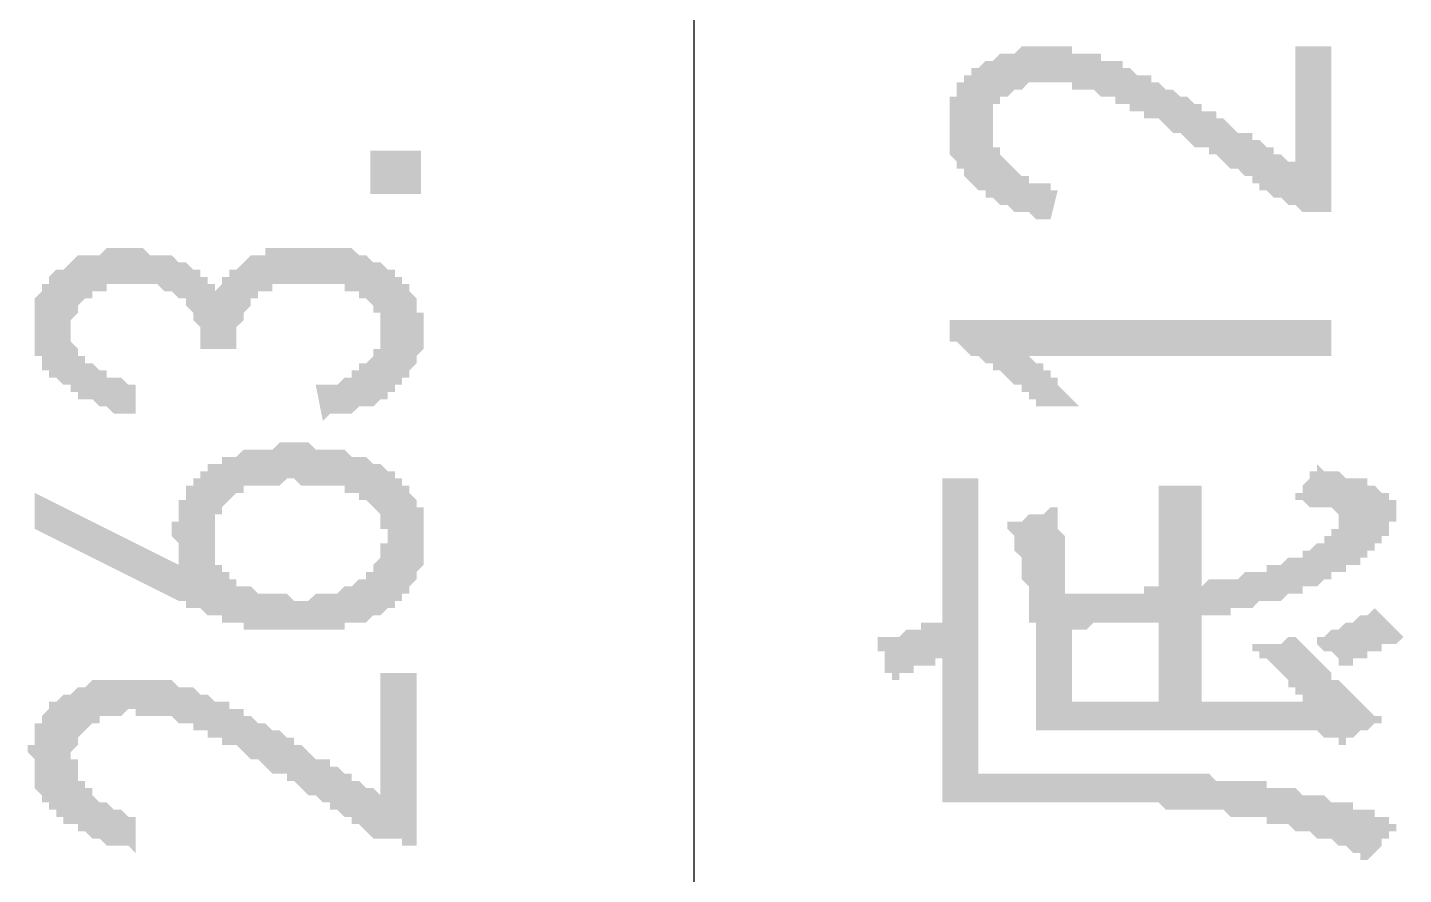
# Model space of a CAD drawing. Header units: millimetres. Extents: x 6156 to 7119, y 3162 to 3647.
# Drawn here: x 6690.2 to 6702.33, y 3502.96 to 3510.43 of the extents above; entities that cross this region are included whole.
import ezdxf

# ---------------------------------------------------------------- set-up
doc = ezdxf.new("R2010")
doc.units = ezdxf.units.MM
doc.layers.add('图层1', color=7, linetype='Continuous')

msp = doc.modelspace()

# ---------------------------------------------------------------- hatches: boundary and pattern name
at = {"layer": '图层1', "transparency": 33554559}
for points in [[(6701.632, 3508.798), (6701.568, 3508.798), (6701.568, 3508.798), (6701.505, 3508.798), (6701.441, 3508.798), (6701.441, 3508.798), (6701.378, 3508.861), (6701.314, 3508.861), (6701.314, 3508.861), (6701.251, 3508.925), (6701.187, 3508.925), (6701.187, 3508.925), (6701.124, 3508.988), (6701.124, 3508.988), (6701.06, 3508.988), (6701.06, 3509.052), (6701.06, 3509.052), (6700.997, 3509.052), (6700.997, 3509.115), (6700.933, 3509.115), (6700.933, 3509.115), (6700.87, 3509.179), (6700.87, 3509.179), (6700.806, 3509.179), (6700.743, 3509.242), (6700.743, 3509.242), (6700.679, 3509.306), (6700.616, 3509.306), (6700.616, 3509.369), (6700.552, 3509.369), (6700.489, 3509.369), (6700.425, 3509.433), (6700.425, 3509.433), (6700.362, 3509.496), (6700.298, 3509.496), (6700.235, 3509.56), (6700.235, 3509.56), (6700.171, 3509.623), (6700.108, 3509.623), (6700.044, 3509.623), (6700.044, 3509.687), (6699.981, 3509.687), (6699.917, 3509.687), (6699.917, 3509.75), (6699.854, 3509.75), (6699.79, 3509.75), (6699.79, 3509.814), (6699.727, 3509.814), (6699.727, 3509.814), (6699.663, 3509.814), (6699.663, 3509.814), (6699.6, 3509.877), (6699.6, 3509.877), (6699.536, 3509.877), (6699.473, 3509.877), (6699.409, 3509.877), (6699.409, 3509.941), (6699.346, 3509.941), (6699.282, 3509.941), (6699.219, 3509.941), (6699.219, 3509.941), (6699.155, 3509.941), (6699.155, 3509.941), (6699.092, 3509.941), (6699.028, 3509.941), (6698.965, 3509.877), (6698.965, 3509.877), (6698.901, 3509.877), (6698.838, 3509.814), (6698.838, 3509.814), (6698.774, 3509.814), (6698.774, 3509.814), (6698.774, 3509.75), (6698.711, 3509.75), (6698.711, 3509.687), (6698.711, 3509.623), (6698.711, 3509.623), (6698.711, 3509.56), (6698.711, 3509.56), (6698.711, 3509.496), (6698.711, 3509.496), (6698.711, 3509.433), (6698.711, 3509.433), (6698.711, 3509.369), (6698.774, 3509.369), (6698.774, 3509.306), (6698.774, 3509.306), (6698.838, 3509.242), (6698.838, 3509.242), (6698.901, 3509.179), (6698.901, 3509.179), (6698.965, 3509.115), (6698.965, 3509.115), (6699.028, 3509.115), (6699.028, 3509.052), (6699.092, 3509.052), (6699.155, 3509.052), (6699.219, 3509.052), (6699.219, 3508.988), (6699.282, 3508.988), (6699.219, 3508.734), (6699.155, 3508.734), (6699.092, 3508.734), (6699.028, 3508.798), (6698.965, 3508.798), (6698.965, 3508.798), (6698.901, 3508.798), (6698.838, 3508.861), (6698.838, 3508.861), (6698.774, 3508.861), (6698.711, 3508.925), (6698.711, 3508.925), (6698.647, 3508.925), (6698.647, 3508.988), (6698.584, 3508.988), (6698.584, 3508.988), (6698.52, 3509.052), (6698.52, 3509.052), (6698.52, 3509.052), (6698.457, 3509.115), (6698.457, 3509.115), (6698.457, 3509.179), (6698.393, 3509.179), (6698.393, 3509.242), (6698.393, 3509.242), (6698.33, 3509.306), (6698.33, 3509.306), (6698.33, 3509.369), (6698.33, 3509.369), (6698.33, 3509.433), (6698.33, 3509.433), (6698.33, 3509.496), (6698.33, 3509.56), (6698.33, 3509.56), (6698.33, 3509.623), (6698.33, 3509.623), (6698.33, 3509.687), (6698.33, 3509.75), (6698.33, 3509.75), (6698.33, 3509.75), (6698.33, 3509.814), (6698.393, 3509.814), (6698.393, 3509.877), (6698.393, 3509.877), (6698.393, 3509.941), (6698.457, 3509.941), (6698.457, 3510.004), (6698.457, 3510.004), (6698.52, 3510.004), (6698.52, 3510.068), (6698.584, 3510.068), (6698.647, 3510.131), (6698.647, 3510.131), (6698.711, 3510.131), (6698.774, 3510.195), (6698.774, 3510.195), (6698.838, 3510.195), (6698.901, 3510.195), (6698.901, 3510.195), (6698.965, 3510.258), (6699.028, 3510.258), (6699.092, 3510.258), (6699.092, 3510.258), (6699.155, 3510.258), (6699.219, 3510.258), (6699.282, 3510.258), (6699.282, 3510.258), (6699.346, 3510.258), (6699.409, 3510.258), (6699.409, 3510.195), (6699.473, 3510.195), (6699.536, 3510.195), (6699.536, 3510.195), (6699.6, 3510.195), (6699.663, 3510.195), (6699.663, 3510.131), (6699.727, 3510.131), (6699.79, 3510.131), (6699.854, 3510.131), (6699.854, 3510.068), (6699.917, 3510.068), (6699.981, 3510.004), (6700.044, 3510.004), (6700.044, 3510.004), (6700.044, 3510.004), (6700.108, 3510.004), (6700.108, 3509.941), (6700.108, 3509.941), (6700.171, 3509.941), (6700.171, 3509.941), (6700.235, 3509.877), (6700.235, 3509.877), (6700.298, 3509.877), (6700.298, 3509.877), (6700.362, 3509.814), (6700.425, 3509.814), (6700.425, 3509.814), (6700.489, 3509.75), (6700.489, 3509.75), (6700.552, 3509.75), (6700.552, 3509.687), (6700.616, 3509.687), (6700.679, 3509.687), (6700.679, 3509.623), (6700.743, 3509.623), (6700.806, 3509.56), (6700.806, 3509.56), (6700.87, 3509.496), (6700.933, 3509.496), (6700.997, 3509.496), (6700.997, 3509.433), (6701.06, 3509.433), (6701.124, 3509.369), (6701.187, 3509.369), (6701.187, 3509.306), (6701.251, 3509.306), (6701.314, 3509.242), (6701.378, 3509.242), (6701.378, 3509.179), (6701.378, 3510.258), (6701.695, 3510.258), (6701.695, 3508.798)], [(6692.805, 3506.956), (6692.742, 3507.274), (6692.805, 3507.274), (6692.869, 3507.274), (6692.869, 3507.274), (6692.932, 3507.274), (6692.996, 3507.337), (6692.996, 3507.337), (6693.059, 3507.337), (6693.059, 3507.401), (6693.123, 3507.401), (6693.123, 3507.464), (6693.186, 3507.464), (6693.186, 3507.464), (6693.25, 3507.528), (6693.25, 3507.528), (6693.25, 3507.591), (6693.313, 3507.591), (6693.313, 3507.655), (6693.313, 3507.718), (6693.313, 3507.718), (6693.313, 3507.782), (6693.313, 3507.782), (6693.313, 3507.782), (6693.313, 3507.845), (6693.313, 3507.909), (6693.25, 3507.909), (6693.25, 3507.972), (6693.25, 3507.972), (6693.186, 3508.036), (6693.186, 3508.036), (6693.123, 3508.036), (6693.123, 3508.099), (6693.123, 3508.099), (6693.059, 3508.099), (6692.996, 3508.099), (6692.996, 3508.163), (6692.932, 3508.163), (6692.869, 3508.163), (6692.805, 3508.163), (6692.805, 3508.163), (6692.742, 3508.163), (6692.678, 3508.163), (6692.615, 3508.163), (6692.615, 3508.163), (6692.551, 3508.163), (6692.488, 3508.163), (6692.488, 3508.163), (6692.424, 3508.163), (6692.361, 3508.163), (6692.361, 3508.099), (6692.297, 3508.099), (6692.234, 3508.099), (6692.234, 3508.036), (6692.234, 3508.036), (6692.17, 3508.036), (6692.17, 3507.972), (6692.17, 3507.972), (6692.107, 3507.909), (6692.107, 3507.909), (6692.107, 3507.845), (6692.107, 3507.845), (6692.043, 3507.782), (6692.043, 3507.782), (6692.043, 3507.718), (6692.043, 3507.655), (6692.043, 3507.655), (6692.043, 3507.591), (6691.726, 3507.591), (6691.726, 3507.655), (6691.726, 3507.655), (6691.726, 3507.718), (6691.726, 3507.782), (6691.726, 3507.782), (6691.662, 3507.845), (6691.662, 3507.845), (6691.662, 3507.909), (6691.662, 3507.909), (6691.599, 3507.972), (6691.599, 3507.972), (6691.599, 3508.036), (6691.535, 3508.036), (6691.535, 3508.036), (6691.535, 3508.036), (6691.472, 3508.099), (6691.408, 3508.099), (6691.408, 3508.099), (6691.345, 3508.163), (6691.281, 3508.163), (6691.281, 3508.163), (6691.218, 3508.163), (6691.154, 3508.163), (6691.091, 3508.163), (6691.091, 3508.163), (6691.027, 3508.163), (6690.964, 3508.163), (6690.9, 3508.163), (6690.9, 3508.099), (6690.837, 3508.099), (6690.773, 3508.099), (6690.773, 3508.036), (6690.71, 3508.036), (6690.71, 3508.036), (6690.646, 3507.972), (6690.646, 3507.972), (6690.646, 3507.909), (6690.646, 3507.909), (6690.583, 3507.845), (6690.583, 3507.845), (6690.583, 3507.782), (6690.583, 3507.782), (6690.583, 3507.718), (6690.583, 3507.655), (6690.583, 3507.655), (6690.646, 3507.591), (6690.646, 3507.591), (6690.646, 3507.591), (6690.646, 3507.528), (6690.71, 3507.528), (6690.71, 3507.464), (6690.71, 3507.464), (6690.773, 3507.464), (6690.837, 3507.401), (6690.837, 3507.401), (6690.9, 3507.401), (6690.9, 3507.337), (6690.964, 3507.337), (6691.027, 3507.337), (6691.091, 3507.274), (6691.154, 3507.274), (6691.154, 3507.274), (6691.154, 3507.02), (6691.091, 3507.02), (6691.027, 3507.02), (6690.964, 3507.02), (6690.9, 3507.083), (6690.9, 3507.083), (6690.837, 3507.083), (6690.773, 3507.147), (6690.773, 3507.147), (6690.71, 3507.147), (6690.646, 3507.147), (6690.646, 3507.21), (6690.583, 3507.21), (6690.583, 3507.274), (6690.519, 3507.274), (6690.519, 3507.274), (6690.456, 3507.337), (6690.456, 3507.337), (6690.392, 3507.337), (6690.392, 3507.401), (6690.329, 3507.401), (6690.329, 3507.464), (6690.329, 3507.464), (6690.329, 3507.528), (6690.265, 3507.528), (6690.265, 3507.591), (6690.265, 3507.655), (6690.265, 3507.655), (6690.265, 3507.718), (6690.265, 3507.782), (6690.265, 3507.782), (6690.265, 3507.845), (6690.265, 3507.845), (6690.265, 3507.909), (6690.265, 3507.972), (6690.265, 3507.972), (6690.265, 3508.036), (6690.265, 3508.036), (6690.329, 3508.099), (6690.329, 3508.099), (6690.329, 3508.163), (6690.392, 3508.163), (6690.392, 3508.226), (6690.392, 3508.226), (6690.456, 3508.29), (6690.456, 3508.29), (6690.519, 3508.29), (6690.583, 3508.353), (6690.583, 3508.353), (6690.646, 3508.417), (6690.71, 3508.417), (6690.71, 3508.417), (6690.71, 3508.417), (6690.773, 3508.417), (6690.837, 3508.417), (6690.9, 3508.48), (6690.9, 3508.48), (6690.964, 3508.48), (6691.027, 3508.48), (6691.091, 3508.48), (6691.091, 3508.48), (6691.154, 3508.48), (6691.218, 3508.48), (6691.281, 3508.417), (6691.345, 3508.417), (6691.345, 3508.417), (6691.345, 3508.417), (6691.408, 3508.417), (6691.472, 3508.417), (6691.472, 3508.417), (6691.535, 3508.353), (6691.535, 3508.353), (6691.599, 3508.353), (6691.662, 3508.29), (6691.662, 3508.29), (6691.726, 3508.29), (6691.726, 3508.226), (6691.789, 3508.226), (6691.789, 3508.163), (6691.853, 3508.163), (6691.853, 3508.099), (6691.916, 3508.163), (6691.916, 3508.163), (6691.916, 3508.226), (6691.98, 3508.226), (6691.98, 3508.29), (6692.043, 3508.29), (6692.043, 3508.29), (6692.107, 3508.353), (6692.107, 3508.353), (6692.17, 3508.417), (6692.234, 3508.417), (6692.234, 3508.417), (6692.297, 3508.417), (6692.297, 3508.48), (6692.361, 3508.48), (6692.361, 3508.48), (6692.424, 3508.48), (6692.488, 3508.48), (6692.551, 3508.48), (6692.551, 3508.48), (6692.615, 3508.48), (6692.678, 3508.48), (6692.742, 3508.48), (6692.805, 3508.48), (6692.869, 3508.48), (6692.869, 3508.48), (6692.932, 3508.48), (6692.996, 3508.48), (6693.059, 3508.48), (6693.059, 3508.48), (6693.123, 3508.417), (6693.186, 3508.417), (6693.186, 3508.417), (6693.25, 3508.353), (6693.313, 3508.353), (6693.313, 3508.353), (6693.377, 3508.29), (6693.377, 3508.29), (6693.44, 3508.29), (6693.44, 3508.226), (6693.44, 3508.226), (6693.504, 3508.226), (6693.504, 3508.163), (6693.567, 3508.163), (6693.567, 3508.099), (6693.567, 3508.099), (6693.631, 3508.036), (6693.631, 3508.036), (6693.631, 3507.972), (6693.631, 3507.909), (6693.694, 3507.909), (6693.694, 3507.845), (6693.694, 3507.845), (6693.694, 3507.782), (6693.694, 3507.782), (6693.694, 3507.718), (6693.694, 3507.718), (6693.694, 3507.655), (6693.694, 3507.591), (6693.694, 3507.591), (6693.631, 3507.528), (6693.631, 3507.528), (6693.631, 3507.464), (6693.631, 3507.464), (6693.567, 3507.401), (6693.567, 3507.401), (6693.567, 3507.337), (6693.504, 3507.337), (6693.504, 3507.274), (6693.44, 3507.274), (6693.44, 3507.274), (6693.44, 3507.21), (6693.377, 3507.21), (6693.377, 3507.147), (6693.313, 3507.147), (6693.313, 3507.147), (6693.25, 3507.083), (6693.186, 3507.083), (6693.186, 3507.083), (6693.123, 3507.083), (6693.059, 3507.02), (6692.996, 3507.02), (6692.996, 3507.02), (6692.932, 3507.02), (6692.869, 3507.02), (6692.805, 3506.956), (6692.805, 3506.956)], [(6699.028, 3507.528), (6699.028, 3507.528), (6699.092, 3507.464), (6699.092, 3507.464), (6699.155, 3507.464), (6699.155, 3507.401), (6699.219, 3507.401), (6699.219, 3507.337), (6699.282, 3507.337), (6699.282, 3507.274), (6699.282, 3507.274), (6699.346, 3507.21), (6699.346, 3507.21), (6699.409, 3507.147), (6699.409, 3507.147), (6699.473, 3507.083), (6699.473, 3507.083), (6699.473, 3507.083), (6699.155, 3507.083), (6699.092, 3507.083), (6699.092, 3507.147), (6699.028, 3507.147), (6699.028, 3507.21), (6698.965, 3507.21), (6698.965, 3507.274), (6698.901, 3507.274), (6698.901, 3507.274), (6698.838, 3507.337), (6698.838, 3507.337), (6698.774, 3507.401), (6698.711, 3507.401), (6698.711, 3507.464), (6698.647, 3507.464), (6698.647, 3507.464), (6698.584, 3507.528), (6698.584, 3507.528), (6698.52, 3507.528), (6698.457, 3507.591), (6698.457, 3507.591), (6698.393, 3507.655), (6698.393, 3507.655), (6698.33, 3507.655), (6698.33, 3507.845), (6701.695, 3507.845), (6701.695, 3507.528)], [(6693.567, 3503.21), (6693.504, 3503.21), (6693.504, 3503.273), (6693.44, 3503.273), (6693.377, 3503.273), (6693.313, 3503.273), (6693.313, 3503.273), (6693.25, 3503.273), (6693.186, 3503.337), (6693.186, 3503.337), (6693.123, 3503.4), (6693.123, 3503.4), (6693.059, 3503.4), (6693.059, 3503.464), (6692.996, 3503.464), (6692.996, 3503.464), (6692.932, 3503.527), (6692.932, 3503.527), (6692.869, 3503.527), (6692.869, 3503.591), (6692.805, 3503.591), (6692.805, 3503.591), (6692.742, 3503.654), (6692.742, 3503.654), (6692.678, 3503.654), (6692.615, 3503.718), (6692.615, 3503.718), (6692.551, 3503.781), (6692.488, 3503.781), (6692.488, 3503.845), (6692.424, 3503.845), (6692.361, 3503.845), (6692.297, 3503.908), (6692.297, 3503.908), (6692.234, 3503.972), (6692.17, 3503.972), (6692.107, 3504.035), (6692.107, 3504.035), (6692.043, 3504.099), (6691.98, 3504.099), (6691.916, 3504.099), (6691.916, 3504.162), (6691.853, 3504.162), (6691.789, 3504.162), (6691.789, 3504.226), (6691.726, 3504.226), (6691.726, 3504.226), (6691.662, 3504.226), (6691.662, 3504.289), (6691.599, 3504.289), (6691.535, 3504.289), (6691.535, 3504.289), (6691.535, 3504.289), (6691.472, 3504.353), (6691.408, 3504.353), (6691.345, 3504.353), (6691.281, 3504.353), (6691.281, 3504.353), (6691.218, 3504.353), (6691.154, 3504.353), (6691.154, 3504.416), (6691.091, 3504.416), (6691.027, 3504.353), (6691.027, 3504.353), (6690.964, 3504.353), (6690.9, 3504.353), (6690.837, 3504.353), (6690.837, 3504.289), (6690.773, 3504.289), (6690.773, 3504.289), (6690.71, 3504.226), (6690.71, 3504.226), (6690.71, 3504.226), (6690.646, 3504.162), (6690.646, 3504.162), (6690.646, 3504.099), (6690.646, 3504.099), (6690.583, 3504.035), (6690.583, 3503.972), (6690.646, 3503.972), (6690.646, 3503.908), (6690.646, 3503.908), (6690.646, 3503.845), (6690.646, 3503.845), (6690.646, 3503.781), (6690.71, 3503.781), (6690.71, 3503.718), (6690.773, 3503.718), (6690.773, 3503.654), (6690.773, 3503.654), (6690.837, 3503.591), (6690.837, 3503.591), (6690.9, 3503.591), (6690.964, 3503.527), (6690.964, 3503.527), (6691.027, 3503.527), (6691.091, 3503.464), (6691.091, 3503.464), (6691.154, 3503.464), (6691.154, 3503.464), (6691.154, 3503.146), (6691.091, 3503.21), (6691.027, 3503.21), (6690.964, 3503.21), (6690.9, 3503.21), (6690.837, 3503.273), (6690.837, 3503.273), (6690.773, 3503.273), (6690.71, 3503.337), (6690.71, 3503.337), (6690.646, 3503.337), (6690.646, 3503.4), (6690.583, 3503.4), (6690.519, 3503.4), (6690.519, 3503.464), (6690.456, 3503.464), (6690.456, 3503.464), (6690.456, 3503.464), (6690.456, 3503.527), (6690.392, 3503.527), (6690.392, 3503.591), (6690.329, 3503.591), (6690.329, 3503.654), (6690.329, 3503.654), (6690.265, 3503.718), (6690.265, 3503.718), (6690.265, 3503.781), (6690.265, 3503.781), (6690.265, 3503.845), (6690.265, 3503.908), (6690.265, 3503.908), (6690.265, 3503.972), (6690.265, 3503.972), (6690.202, 3504.035), (6690.202, 3504.099), (6690.265, 3504.099), (6690.265, 3504.162), (6690.265, 3504.162), (6690.265, 3504.162), (6690.265, 3504.226), (6690.265, 3504.226), (6690.265, 3504.289), (6690.329, 3504.289), (6690.329, 3504.353), (6690.329, 3504.353), (6690.392, 3504.416), (6690.392, 3504.416), (6690.392, 3504.48), (6690.456, 3504.48), (6690.456, 3504.48), (6690.519, 3504.543), (6690.519, 3504.543), (6690.583, 3504.543), (6690.646, 3504.607), (6690.646, 3504.607), (6690.71, 3504.607), (6690.773, 3504.67), (6690.773, 3504.67), (6690.837, 3504.67), (6690.9, 3504.67), (6690.964, 3504.67), (6690.964, 3504.67), (6691.027, 3504.67), (6691.091, 3504.67), (6691.154, 3504.67), (6691.218, 3504.67), (6691.218, 3504.67), (6691.281, 3504.67), (6691.281, 3504.67), (6691.345, 3504.67), (6691.408, 3504.67), (6691.408, 3504.67), (6691.472, 3504.67), (6691.535, 3504.607), (6691.535, 3504.607), (6691.599, 3504.607), (6691.662, 3504.607), (6691.726, 3504.543), (6691.726, 3504.543), (6691.789, 3504.543), (6691.853, 3504.48), (6691.916, 3504.48), (6691.98, 3504.48), (6691.98, 3504.48), (6691.98, 3504.416), (6691.98, 3504.416), (6692.043, 3504.416), (6692.043, 3504.416), (6692.107, 3504.416), (6692.107, 3504.353), (6692.17, 3504.353), (6692.17, 3504.353), (6692.234, 3504.289), (6692.234, 3504.289), (6692.297, 3504.289), (6692.297, 3504.289), (6692.361, 3504.226), (6692.361, 3504.226), (6692.424, 3504.226), (6692.488, 3504.162), (6692.488, 3504.162), (6692.551, 3504.162), (6692.551, 3504.099), (6692.615, 3504.099), (6692.678, 3504.035), (6692.678, 3504.035), (6692.742, 3503.972), (6692.805, 3503.972), (6692.869, 3503.972), (6692.869, 3503.908), (6692.932, 3503.908), (6692.996, 3503.845), (6693.059, 3503.845), (6693.059, 3503.781), (6693.123, 3503.781), (6693.186, 3503.718), (6693.25, 3503.718), (6693.313, 3503.654), (6693.313, 3503.654), (6693.313, 3504.734), (6693.631, 3504.734), (6693.631, 3503.21)]]:
    msp.add_hatch(color=256, dxfattribs=at).paths.add_polyline_path(points)
h = msp.add_hatch(color=256, dxfattribs=at)
h.paths.add_polyline_path([(6692.488, 3505.115), (6692.424, 3505.115), (6692.361, 3505.115), (6692.297, 3505.115), (6692.297, 3505.115), (6692.234, 3505.115), (6692.17, 3505.115), (6692.107, 3505.115), (6692.107, 3505.178), (6692.043, 3505.178), (6692.043, 3505.178), (6691.98, 3505.178), (6691.916, 3505.178), (6691.916, 3505.242), (6691.853, 3505.242), (6691.789, 3505.242), (6691.789, 3505.242), (6691.726, 3505.305), (6691.662, 3505.305), (6691.599, 3505.305), (6691.599, 3505.369), (6691.535, 3505.369), (6691.535, 3505.369), (6690.265, 3506.004), (6690.265, 3506.321), (6691.535, 3505.686), (6691.535, 3505.75), (6691.535, 3505.813), (6691.535, 3505.813), (6691.535, 3505.877), (6691.535, 3505.877), (6691.472, 3505.94), (6691.472, 3506.004), (6691.472, 3506.004), (6691.472, 3506.067), (6691.535, 3506.067), (6691.535, 3506.131), (6691.535, 3506.131), (6691.535, 3506.194), (6691.535, 3506.194), (6691.535, 3506.258), (6691.599, 3506.258), (6691.599, 3506.321), (6691.599, 3506.321), (6691.599, 3506.385), (6691.662, 3506.385), (6691.662, 3506.448), (6691.726, 3506.448), (6691.726, 3506.512), (6691.789, 3506.512), (6691.789, 3506.575), (6691.853, 3506.575), (6691.916, 3506.575), (6691.916, 3506.639), (6691.98, 3506.639), (6691.98, 3506.639), (6692.043, 3506.639), (6692.107, 3506.702), (6692.107, 3506.702), (6692.17, 3506.702), (6692.234, 3506.702), (6692.297, 3506.702), (6692.297, 3506.702), (6692.361, 3506.702), (6692.424, 3506.766), (6692.488, 3506.766), (6692.488, 3506.766), (6692.551, 3506.766), (6692.615, 3506.766), (6692.615, 3506.766), (6692.678, 3506.766), (6692.742, 3506.702), (6692.805, 3506.702), (6692.805, 3506.702), (6692.869, 3506.702), (6692.932, 3506.702), (6692.996, 3506.702), (6692.996, 3506.702), (6693.059, 3506.639), (6693.123, 3506.639), (6693.123, 3506.639), (6693.186, 3506.639), (6693.25, 3506.575), (6693.25, 3506.575), (6693.313, 3506.575), (6693.377, 3506.512), (6693.377, 3506.512), (6693.44, 3506.512), (6693.44, 3506.448), (6693.44, 3506.448), (6693.504, 3506.448), (6693.504, 3506.385), (6693.567, 3506.385), (6693.567, 3506.321), (6693.567, 3506.321), (6693.631, 3506.258), (6693.631, 3506.258), (6693.631, 3506.194), (6693.694, 3506.194), (6693.694, 3506.131), (6693.694, 3506.067), (6693.694, 3506.067), (6693.694, 3506.004), (6693.694, 3506.004), (6693.694, 3505.94), (6693.694, 3505.877), (6693.694, 3505.877), (6693.694, 3505.813), (6693.694, 3505.75), (6693.694, 3505.75), (6693.694, 3505.686), (6693.694, 3505.686), (6693.631, 3505.623), (6693.631, 3505.623), (6693.631, 3505.559), (6693.631, 3505.559), (6693.567, 3505.496), (6693.567, 3505.496), (6693.567, 3505.432), (6693.504, 3505.432), (6693.504, 3505.369), (6693.44, 3505.369), (6693.44, 3505.305), (6693.377, 3505.305), (6693.377, 3505.305), (6693.313, 3505.242), (6693.313, 3505.242), (6693.25, 3505.242), (6693.186, 3505.178), (6693.186, 3505.178), (6693.123, 3505.178), (6693.059, 3505.178), (6692.996, 3505.178), (6692.996, 3505.115), (6692.932, 3505.115), (6692.869, 3505.115), (6692.805, 3505.115), (6692.805, 3505.115), (6692.742, 3505.115), (6692.678, 3505.115), (6692.615, 3505.115), (6692.615, 3505.115), (6692.551, 3505.115), (6692.488, 3505.115), (6692.488, 3505.115)], flags=0)
h.paths.add_polyline_path([(6693.123, 3505.559), (6693.186, 3505.559), (6693.186, 3505.623), (6693.25, 3505.623), (6693.25, 3505.686), (6693.25, 3505.686), (6693.313, 3505.75), (6693.313, 3505.75), (6693.313, 3505.813), (6693.313, 3505.813), (6693.313, 3505.877), (6693.377, 3505.877), (6693.377, 3505.94), (6693.377, 3506.004), (6693.313, 3506.004), (6693.313, 3506.067), (6693.313, 3506.067), (6693.313, 3506.131), (6693.313, 3506.131), (6693.25, 3506.194), (6693.25, 3506.194), (6693.186, 3506.258), (6693.186, 3506.258), (6693.123, 3506.258), (6693.123, 3506.321), (6693.059, 3506.321), (6693.059, 3506.321), (6692.996, 3506.321), (6692.996, 3506.385), (6692.932, 3506.385), (6692.869, 3506.385), (6692.805, 3506.385), (6692.805, 3506.385), (6692.742, 3506.385), (6692.678, 3506.385), (6692.615, 3506.385), (6692.551, 3506.448), (6692.551, 3506.448), (6692.488, 3506.448), (6692.424, 3506.385), (6692.361, 3506.385), (6692.297, 3506.385), (6692.234, 3506.385), (6692.234, 3506.385), (6692.17, 3506.385), (6692.107, 3506.385), (6692.107, 3506.321), (6692.043, 3506.321), (6692.043, 3506.321), (6691.98, 3506.258), (6691.98, 3506.258), (6691.98, 3506.258), (6691.916, 3506.194), (6691.916, 3506.194), (6691.916, 3506.131), (6691.853, 3506.131), (6691.853, 3506.067), (6691.853, 3506.067), (6691.853, 3506.004), (6691.853, 3505.94), (6691.853, 3505.94), (6691.853, 3505.877), (6691.853, 3505.877), (6691.853, 3505.813), (6691.853, 3505.813), (6691.853, 3505.75), (6691.853, 3505.686), (6691.916, 3505.686), (6691.916, 3505.623), (6691.916, 3505.623), (6691.98, 3505.623), (6691.98, 3505.559), (6692.043, 3505.559), (6692.043, 3505.496), (6692.107, 3505.496), (6692.107, 3505.496), (6692.17, 3505.496), (6692.234, 3505.432), (6692.297, 3505.432), (6692.297, 3505.432), (6692.361, 3505.432), (6692.424, 3505.432), (6692.488, 3505.432), (6692.488, 3505.432), (6692.551, 3505.369), (6692.615, 3505.369), (6692.678, 3505.369), (6692.678, 3505.369), (6692.742, 3505.432), (6692.742, 3505.432), (6692.805, 3505.432), (6692.869, 3505.432), (6692.932, 3505.432), (6692.932, 3505.432), (6692.996, 3505.496), (6693.059, 3505.496), (6693.059, 3505.496), (6693.123, 3505.559), (6693.123, 3505.559)], flags=0)
h = msp.add_hatch(color=256, dxfattribs=at)
h.paths.add_polyline_path([(6700.997, 3504.988), (6701.06, 3504.988), (6701.124, 3504.988), (6701.124, 3504.988), (6701.187, 3504.988), (6701.251, 3504.988), (6701.314, 3505.051), (6701.314, 3505.051), (6701.378, 3505.051), (6701.378, 3505.051), (6701.441, 3504.988), (6701.441, 3504.988), (6701.504, 3504.924), (6701.504, 3504.924), (6701.568, 3504.861), (6701.568, 3504.861), (6701.631, 3504.797), (6701.631, 3504.797), (6701.695, 3504.734), (6701.695, 3504.734), (6701.695, 3504.67), (6701.758, 3504.67), (6701.758, 3504.67), (6701.822, 3504.607), (6701.822, 3504.607), (6701.885, 3504.543), (6701.885, 3504.543), (6701.949, 3504.48), (6701.949, 3504.48), (6702.012, 3504.416), (6702.012, 3504.416), (6702.076, 3504.353), (6702.076, 3504.353), (6702.139, 3504.353), (6702.139, 3504.289), (6702.139, 3504.289), (6702.076, 3504.289), (6702.012, 3504.226), (6702.012, 3504.226), (6701.949, 3504.226), (6701.885, 3504.162), (6701.885, 3504.162), (6701.822, 3504.162), (6701.822, 3504.099), (6701.758, 3504.099), (6701.758, 3504.099), (6701.758, 3504.162), (6701.695, 3504.162), (6701.631, 3504.162), (6701.631, 3504.162), (6701.568, 3504.226), (6701.504, 3504.226), (6701.504, 3504.226), (6701.441, 3504.226), (6701.378, 3504.226), (6701.378, 3504.226), (6699.917, 3504.226), (6699.854, 3504.226), (6699.79, 3504.226), (6699.727, 3504.226), (6699.663, 3504.226), (6699.663, 3504.226), (6699.6, 3504.226), (6699.536, 3504.226), (6699.473, 3504.226), (6699.409, 3504.226), (6699.409, 3504.226), (6699.346, 3504.226), (6699.282, 3504.226), (6699.219, 3504.226), (6699.219, 3504.226), (6699.155, 3504.226), (6699.092, 3504.226), (6699.092, 3504.226), (6699.092, 3504.289), (6699.092, 3504.289), (6699.092, 3504.353), (6699.092, 3504.353), (6699.092, 3504.416), (6699.092, 3504.416), (6699.092, 3504.48), (6699.092, 3504.48), (6699.092, 3504.543), (6699.092, 3504.607), (6699.092, 3504.607), (6699.092, 3504.67), (6699.092, 3504.67), (6699.092, 3504.734), (6699.092, 3504.797), (6699.092, 3504.797), (6699.092, 3504.861), (6699.092, 3504.861), (6699.092, 3504.924), (6699.092, 3504.988), (6699.092, 3504.988), (6699.092, 3505.051), (6699.092, 3505.115), (6699.092, 3505.115), (6699.092, 3505.178), (6699.028, 3505.178), (6699.028, 3505.242), (6699.028, 3505.305), (6699.028, 3505.305), (6699.028, 3505.369), (6699.028, 3505.432), (6699.028, 3505.432), (6699.028, 3505.496), (6699.028, 3505.496), (6698.965, 3505.559), (6698.965, 3505.623), (6698.965, 3505.623), (6698.965, 3505.686), (6698.965, 3505.686), (6698.965, 3505.75), (6698.965, 3505.75), (6698.901, 3505.813), (6698.901, 3505.813), (6698.901, 3505.877), (6698.901, 3505.94), (6698.901, 3505.94), (6698.838, 3506.004), (6698.838, 3506.004), (6698.838, 3506.067), (6698.838, 3506.067), (6698.901, 3506.067), (6698.901, 3506.067), (6698.965, 3506.067), (6699.028, 3506.131), (6699.092, 3506.131), (6699.092, 3506.131), (6699.155, 3506.131), (6699.219, 3506.194), (6699.219, 3506.194), (6699.282, 3506.194), (6699.282, 3506.258), (6699.282, 3506.194), (6699.282, 3506.194), (6699.282, 3506.194), (6699.282, 3506.131), (6699.282, 3506.131), (6699.282, 3506.131), (6699.282, 3506.067), (6699.282, 3506.067), (6699.282, 3506.004), (6699.346, 3505.94), (6699.346, 3505.94), (6699.346, 3505.877), (6699.346, 3505.877), (6699.346, 3505.813), (6699.346, 3505.75), (6699.346, 3505.75), (6699.346, 3505.686), (6699.346, 3505.623), (6699.346, 3505.559), (6699.346, 3505.496), (6699.346, 3505.496), (6699.346, 3505.432), (6699.409, 3505.432), (6699.473, 3505.432), (6699.536, 3505.432), (6699.6, 3505.432), (6699.6, 3505.432), (6699.663, 3505.432), (6699.727, 3505.432), (6699.79, 3505.432), (6699.854, 3505.432), (6699.854, 3505.432), (6699.917, 3505.432), (6699.981, 3505.432), (6700.044, 3505.432), (6700.044, 3505.496), (6700.108, 3505.496), (6700.171, 3505.496), (6700.171, 3505.496), (6700.171, 3505.877), (6700.171, 3505.94), (6700.171, 3505.94), (6700.171, 3506.004), (6700.171, 3506.067), (6700.171, 3506.067), (6700.171, 3506.131), (6700.171, 3506.194), (6700.171, 3506.194), (6700.171, 3506.258), (6700.171, 3506.258), (6700.171, 3506.321), (6700.171, 3506.321), (6700.171, 3506.385), (6700.171, 3506.385), (6700.552, 3506.385), (6700.552, 3506.385), (6700.552, 3506.321), (6700.552, 3506.258), (6700.552, 3506.258), (6700.552, 3506.194), (6700.552, 3506.194), (6700.552, 3506.131), (6700.552, 3506.131), (6700.552, 3506.067), (6700.552, 3506.004), (6700.552, 3506.004), (6700.552, 3505.94), (6700.552, 3505.877), (6700.552, 3505.496), (6700.552, 3505.496), (6700.616, 3505.559), (6700.679, 3505.559), (6700.743, 3505.559), (6700.806, 3505.559), (6700.87, 3505.559), (6700.87, 3505.559), (6700.933, 3505.623), (6700.997, 3505.623), (6700.997, 3505.623), (6701.06, 3505.623), (6701.124, 3505.623), (6701.124, 3505.686), (6701.187, 3505.686), (6701.251, 3505.686), (6701.251, 3505.686), (6701.314, 3505.75), (6701.378, 3505.75), (6701.441, 3505.75), (6701.441, 3505.813), (6701.504, 3505.813), (6701.568, 3505.877), (6701.568, 3505.877), (6701.631, 3505.877), (6701.631, 3505.94), (6701.695, 3505.94), (6701.695, 3505.94), (6701.695, 3506.004), (6701.758, 3506.004), (6701.758, 3506.067), (6701.758, 3506.067), (6701.758, 3506.131), (6701.758, 3506.131), (6701.758, 3506.131), (6701.695, 3506.194), (6701.695, 3506.194), (6701.631, 3506.194), (6701.568, 3506.194), (6701.568, 3506.194), (6701.504, 3506.194), (6701.441, 3506.258), (6701.378, 3506.258), (6701.314, 3506.258), (6701.314, 3506.258), (6701.378, 3506.258), (6701.378, 3506.321), (6701.441, 3506.321), (6701.441, 3506.385), (6701.441, 3506.385), (6701.504, 3506.448), (6701.504, 3506.448), (6701.504, 3506.512), (6701.568, 3506.512), (6701.568, 3506.575), (6701.631, 3506.512), (6701.695, 3506.512), (6701.758, 3506.512), (6701.822, 3506.448), (6701.885, 3506.448), (6701.949, 3506.448), (6702.012, 3506.448), (6702.012, 3506.385), (6702.076, 3506.385), (6702.076, 3506.385), (6702.139, 3506.321), (6702.139, 3506.321), (6702.203, 3506.321), (6702.203, 3506.321), (6702.203, 3506.258), (6702.203, 3506.258), (6702.203, 3506.258), (6702.266, 3506.258), (6702.266, 3506.194), (6702.266, 3506.194), (6702.266, 3506.131), (6702.266, 3506.131), (6702.266, 3506.067), (6702.203, 3506.067), (6702.203, 3506.004), (6702.203, 3505.94), (6702.139, 3505.94), (6702.139, 3505.877), (6702.076, 3505.877), (6702.076, 3505.813), (6702.012, 3505.813), (6702.012, 3505.813), (6702.012, 3505.75), (6701.949, 3505.75), (6701.949, 3505.686), (6701.885, 3505.686), (6701.822, 3505.686), (6701.822, 3505.623), (6701.758, 3505.623), (6701.695, 3505.623), (6701.695, 3505.559), (6701.631, 3505.559), (6701.568, 3505.496), (6701.504, 3505.496), (6701.504, 3505.496), (6701.441, 3505.496), (6701.441, 3505.432), (6701.378, 3505.432), (6701.314, 3505.432), (6701.314, 3505.432), (6701.251, 3505.369), (6701.187, 3505.369), (6701.187, 3505.369), (6701.124, 3505.369), (6701.06, 3505.369), (6700.997, 3505.305), (6700.997, 3505.305), (6700.933, 3505.305), (6700.87, 3505.305), (6700.806, 3505.305), (6700.806, 3505.242), (6700.743, 3505.242), (6700.679, 3505.242), (6700.616, 3505.242), (6700.552, 3505.242), (6700.552, 3505.242), (6700.552, 3505.242), (6700.552, 3504.48), (6701.441, 3504.48), (6701.441, 3504.543), (6701.378, 3504.543), (6701.378, 3504.543), (6701.378, 3504.607), (6701.314, 3504.607), (6701.314, 3504.67), (6701.314, 3504.67), (6701.251, 3504.734), (6701.251, 3504.734), (6701.187, 3504.797), (6701.187, 3504.797), (6701.124, 3504.861), (6701.06, 3504.861), (6701.06, 3504.924), (6700.997, 3504.924), (6700.997, 3504.988)], flags=0)
h.paths.add_polyline_path([(6698.584, 3503.845), (6698.647, 3503.845), (6698.711, 3503.845), (6698.774, 3503.845), (6698.901, 3503.845), (6698.965, 3503.845), (6699.028, 3503.845), (6699.092, 3503.845), (6699.155, 3503.845), (6699.219, 3503.845), (6699.219, 3503.845), (6699.282, 3503.845), (6699.346, 3503.845), (6699.409, 3503.845), (6699.473, 3503.845), (6699.536, 3503.845), (6699.6, 3503.845), (6699.6, 3503.845), (6699.663, 3503.845), (6699.727, 3503.845), (6699.79, 3503.845), (6699.79, 3503.845), (6699.854, 3503.845), (6699.917, 3503.845), (6699.981, 3503.845), (6699.981, 3503.845), (6700.044, 3503.845), (6700.044, 3503.845), (6700.108, 3503.845), (6700.171, 3503.845), (6700.171, 3503.845), (6700.235, 3503.845), (6700.235, 3503.845), (6700.298, 3503.845), (6700.298, 3503.845), (6700.298, 3503.845), (6700.362, 3503.845), (6700.425, 3503.845), (6700.425, 3503.845), (6700.489, 3503.845), (6700.552, 3503.845), (6700.616, 3503.845), (6700.679, 3503.781), (6700.679, 3503.781), (6700.743, 3503.781), (6700.806, 3503.781), (6700.87, 3503.781), (6700.933, 3503.781), (6700.933, 3503.781), (6700.997, 3503.781), (6701.06, 3503.781), (6701.124, 3503.781), (6701.124, 3503.718), (6701.187, 3503.718), (6701.251, 3503.718), (6701.314, 3503.718), (6701.314, 3503.718), (6701.378, 3503.718), (6701.378, 3503.718), (6701.441, 3503.654), (6701.504, 3503.654), (6701.568, 3503.654), (6701.568, 3503.654), (6701.631, 3503.654), (6701.695, 3503.591), (6701.758, 3503.591), (6701.758, 3503.591), (6701.822, 3503.591), (6701.885, 3503.591), (6701.885, 3503.527), (6701.949, 3503.527), (6702.012, 3503.527), (6702.076, 3503.527), (6702.076, 3503.464), (6702.139, 3503.464), (6702.203, 3503.464), (6702.203, 3503.4), (6702.266, 3503.4), (6702.33, 3503.4), (6702.266, 3503.4), (6702.266, 3503.337), (6702.203, 3503.337), (6702.203, 3503.273), (6702.139, 3503.273), (6702.139, 3503.273), (6702.139, 3503.21), (6702.076, 3503.146), (6702.076, 3503.146), (6702.012, 3503.083), (6702.012, 3503.083), (6701.949, 3503.083), (6701.949, 3503.146), (6701.885, 3503.146), (6701.885, 3503.146), (6701.822, 3503.21), (6701.758, 3503.21), (6701.758, 3503.21), (6701.695, 3503.273), (6701.631, 3503.273), (6701.568, 3503.273), (6701.568, 3503.273), (6701.504, 3503.337), (6701.441, 3503.337), (6701.441, 3503.337), (6701.378, 3503.337), (6701.314, 3503.4), (6701.251, 3503.4), (6701.251, 3503.4), (6701.187, 3503.4), (6701.124, 3503.4), (6701.124, 3503.464), (6701.06, 3503.464), (6700.997, 3503.464), (6700.997, 3503.464), (6700.933, 3503.464), (6700.87, 3503.464), (6700.87, 3503.464), (6700.806, 3503.464), (6700.743, 3503.527), (6700.743, 3503.527), (6700.679, 3503.527), (6700.616, 3503.527), (6700.552, 3503.527), (6700.489, 3503.527), (6700.489, 3503.527), (6700.425, 3503.527), (6700.362, 3503.527), (6700.298, 3503.527), (6700.235, 3503.527), (6700.171, 3503.591), (6700.171, 3503.591), (6700.108, 3503.591), (6700.044, 3503.591), (6699.981, 3503.591), (6699.917, 3503.591), (6699.854, 3503.591), (6699.854, 3503.591), (6699.79, 3503.591), (6699.727, 3503.591), (6699.663, 3503.591), (6699.663, 3503.591), (6699.6, 3503.591), (6699.536, 3503.591), (6699.473, 3503.591), (6699.409, 3503.591), (6699.409, 3503.591), (6699.346, 3503.591), (6699.282, 3503.591), (6699.219, 3503.591), (6699.219, 3503.591), (6699.155, 3503.591), (6699.092, 3503.591), (6699.028, 3503.591), (6698.965, 3503.591), (6698.965, 3503.591), (6698.901, 3503.591), (6698.838, 3503.591), (6698.774, 3503.591), (6698.711, 3503.591), (6698.711, 3503.591), (6698.647, 3503.591), (6698.584, 3503.591), (6698.52, 3503.591), (6698.457, 3503.591), (6698.393, 3503.591), (6698.393, 3503.591), (6698.33, 3503.591), (6698.266, 3503.591), (6698.266, 3503.591), (6698.266, 3504.861), (6698.203, 3504.861), (6698.203, 3504.797), (6698.139, 3504.797), (6698.076, 3504.797), (6698.012, 3504.797), (6698.012, 3504.734), (6697.949, 3504.734), (6697.885, 3504.734), (6697.885, 3504.67), (6697.822, 3504.67), (6697.822, 3504.734), (6697.758, 3504.734), (6697.758, 3504.797), (6697.758, 3504.861), (6697.758, 3504.861), (6697.758, 3504.924), (6697.695, 3504.924), (6697.695, 3504.988), (6697.695, 3504.988), (6697.695, 3505.051), (6697.758, 3505.051), (6697.758, 3505.051), (6697.822, 3505.051), (6697.885, 3505.051), (6697.949, 3505.115), (6697.949, 3505.115), (6698.012, 3505.115), (6698.076, 3505.115), (6698.076, 3505.178), (6698.139, 3505.178), (6698.203, 3505.178), (6698.266, 3505.178), (6698.266, 3505.242), (6698.266, 3505.813), (6698.266, 3505.813), (6698.266, 3505.877), (6698.266, 3505.877), (6698.266, 3505.94), (6698.266, 3506.004), (6698.266, 3506.004), (6698.266, 3506.067), (6698.266, 3506.131), (6698.266, 3506.131), (6698.266, 3506.194), (6698.266, 3506.194), (6698.266, 3506.258), (6698.266, 3506.258), (6698.266, 3506.321), (6698.266, 3506.385), (6698.266, 3506.385), (6698.266, 3506.448), (6698.266, 3506.448), (6698.584, 3506.448), (6698.584, 3506.448), (6698.584, 3506.385), (6698.584, 3506.321), (6698.584, 3506.321), (6698.584, 3506.258), (6698.584, 3506.258), (6698.584, 3506.194), (6698.584, 3506.131), (6698.584, 3506.131), (6698.584, 3506.067), (6698.584, 3506.067), (6698.584, 3506.004), (6698.584, 3505.94), (6698.584, 3505.94), (6698.584, 3505.877), (6698.584, 3505.877), (6698.584, 3505.813), (6698.584, 3505.813)], flags=0)
h.paths.add_polyline_path([(6700.171, 3505.178), (6700.171, 3505.178), (6700.108, 3505.178), (6700.044, 3505.178), (6700.044, 3505.178), (6699.981, 3505.178), (6699.917, 3505.178), (6699.917, 3505.178), (6699.854, 3505.178), (6699.79, 3505.178), (6699.727, 3505.178), (6699.663, 3505.178), (6699.6, 3505.178), (6699.6, 3505.178), (6699.536, 3505.115), (6699.473, 3505.115), (6699.409, 3505.115), (6699.409, 3505.115), (6699.409, 3505.115), (6699.409, 3505.115), (6699.409, 3505.051), (6699.409, 3505.051), (6699.409, 3504.988), (6699.409, 3504.988), (6699.409, 3504.924), (6699.409, 3504.924), (6699.409, 3504.861), (6699.409, 3504.861), (6699.409, 3504.797), (6699.409, 3504.734), (6699.409, 3504.734), (6699.409, 3504.67), (6699.409, 3504.607), (6699.409, 3504.543), (6699.409, 3504.48), (6699.409, 3504.48), (6700.171, 3504.48)], flags=0)
h.paths.add_polyline_path([(6701.568, 3505.051), (6701.631, 3505.051), (6701.631, 3505.051), (6701.695, 3505.115), (6701.695, 3505.115), (6701.758, 3505.115), (6701.822, 3505.178), (6701.822, 3505.178), (6701.885, 3505.178), (6701.949, 3505.242), (6701.949, 3505.242), (6702.012, 3505.242), (6702.076, 3505.305), (6702.076, 3505.305), (6702.139, 3505.242), (6702.139, 3505.242), (6702.203, 3505.178), (6702.203, 3505.178), (6702.266, 3505.115), (6702.266, 3505.115), (6702.266, 3505.115), (6702.33, 3505.051), (6702.33, 3505.051), (6702.266, 3504.988), (6702.266, 3504.988), (6702.203, 3504.988), (6702.139, 3504.988), (6702.139, 3504.924), (6702.076, 3504.924), (6702.012, 3504.924), (6702.012, 3504.861), (6701.949, 3504.861), (6701.885, 3504.861), (6701.885, 3504.797), (6701.822, 3504.797), (6701.822, 3504.797), (6701.758, 3504.797), (6701.758, 3504.861), (6701.758, 3504.861), (6701.695, 3504.924), (6701.695, 3504.924), (6701.631, 3504.924), (6701.568, 3504.988), (6701.568, 3504.988), (6701.568, 3505.051)], flags=0)

# ---------------------------------------------------------------- linework, layer by layer
msp.add_line((6696.075, 3572.755), (6696.075, 3474.388))
at = {"layer": '图层1', "lineweight": -3, "transparency": 33554559}
msp.add_solid([(6693.669, 3509.339), (6693.669, 3508.958), (6693.225, 3509.339), (6693.225, 3508.958)], dxfattribs=at)

doc.saveas('drawing.dxf')
